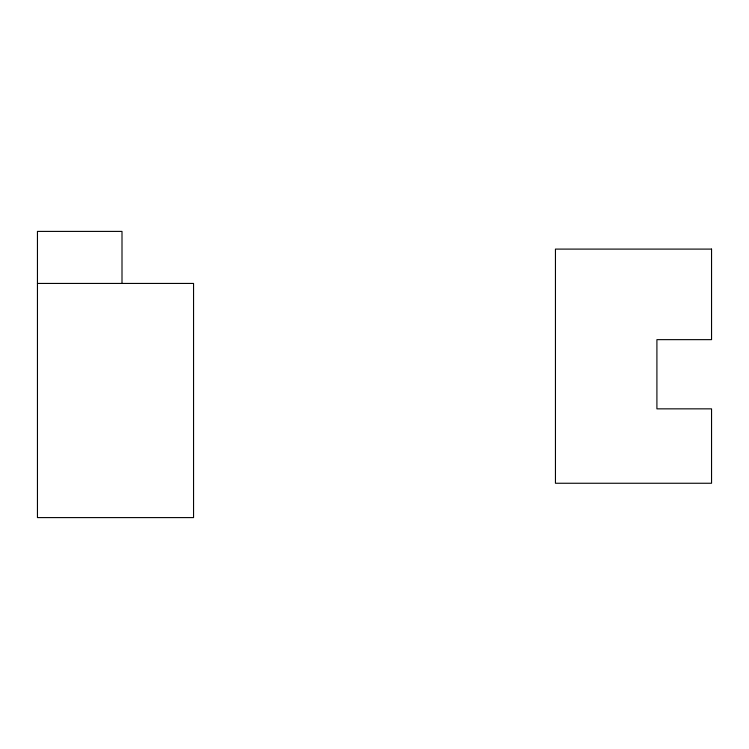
<?xml version="1.0" encoding="UTF-8"?>
<svg xmlns="http://www.w3.org/2000/svg" width="749" height="749" viewBox="0 0 749 749"><rect width="100%" height="100%" fill="white"/><g stroke="black" fill="none" stroke-linecap="round" stroke-linejoin="round"><path stroke-width="1.12" d="M37.45 283.44L193.551 283.44L193.551 517.596L37.45 517.596L37.45 231.404L122.003 231.404L122.003 283.44M711.55 249.099L555.449 249.099L555.449 483.255L711.55 483.255L711.55 408.851L656.91 408.851L656.91 339.643L711.55 339.643L711.55 249.099"/></g></svg>
